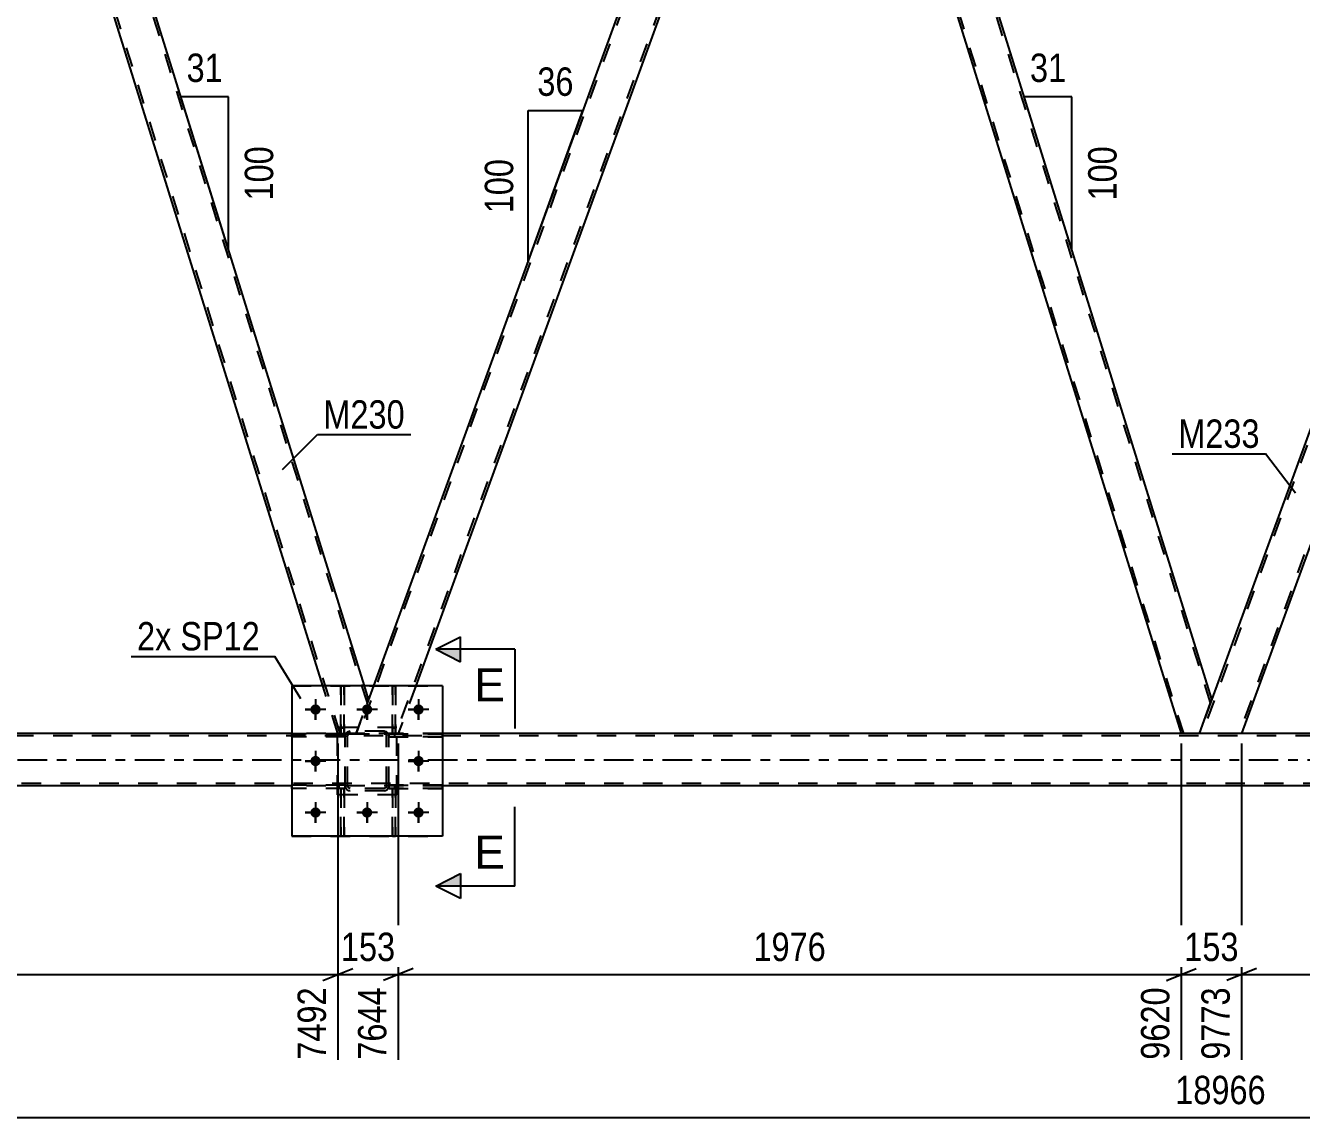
# Model space of a CAD drawing. Header units: millimetres. Extents: x 0 to 841, y 0 to 594.
# Drawn here: x 291.6 to 420.4, y 276.9 to 387.1 of the extents above; entities that cross this region are included whole.
import ezdxf

# ---------------------------------------------------------------- set-up
doc = ezdxf.new("R2010")
doc.units = ezdxf.units.MM
doc.linetypes.add('DXK_LINE_DOT2', pattern=[3.9198, 1.9599, -1.9599])
doc.linetypes.add('DXK_LINE_DOT3', pattern=[5.9187, 2.979, -0.9799, 0.9799, -0.9799])
doc.styles.add('Arial', font='ARIAL.TTF', dxfattribs={"height": 0.2})
doc.styles.add('Arial Narrow', font='ARIALN.TTF', dxfattribs={"height": 0.2})

# ---------------------------------------------------------------- blocks, each defined once
blk = doc.blocks.new('Part-247305034-2402 - 2328')
at = {"color": 7, "linetype": 'DXK_LINE_DOT2'}
for p, q in [((328.62, 315.63), (328.62, 320.48)), ((328.62, 320.48), (328.94, 320.48)), ((328.94, 320.48), (328.94, 315.63)), ((328.62, 316.23), (328.94, 316.23)), ((328.94, 315.63), (328.62, 315.63))]:
    blk.add_line(p, q, dxfattribs=at)
blk = doc.blocks.new('Part-247305034-2405 - 2328')
at = {"color": 7, "linetype": 'DXK_LINE_DOT2'}
for p, q in [((328.26, 315.32), (328.26, 315.64)), ((328.26, 315.64), (333.66, 315.64)), ((328.86, 315.32), (328.86, 315.64)), ((333.66, 315.64), (333.66, 315.32)), ((333.66, 315.32), (328.26, 315.32))]:
    blk.add_line(p, q, dxfattribs=at)
blk = doc.blocks.new('Part-247305034-2408 - 2328')
at = {"color": 7, "linetype": 'DXK_LINE_DOT2'}
for p, q in [((323.42, 315.63), (323.42, 320.48)), ((323.42, 320.48), (323.74, 320.48)), ((323.74, 320.48), (323.74, 315.63)), ((323.42, 316.23), (323.74, 316.23)), ((323.74, 315.63), (323.42, 315.63))]:
    blk.add_line(p, q, dxfattribs=at)
blk = doc.blocks.new('Part-247305034-2415 - 2328')
at = {"color": 7, "linetype": 'DXK_LINE_DOT2'}
for p, q in [((333.66, 310.44), (328.26, 310.44)), ((328.26, 310.44), (328.26, 310.12)), ((328.86, 310.12), (328.86, 310.44)), ((333.66, 310.12), (333.66, 310.44)), ((328.26, 310.12), (333.66, 310.12))]:
    blk.add_line(p, q, dxfattribs=at)
blk = doc.blocks.new('Part-247305034-2418 - 2328')
at = {"color": 7, "linetype": 'DXK_LINE_DOT2'}
for p, q in [((333.66, 315.64), (328.26, 315.64)), ((328.26, 315.64), (328.26, 315.32)), ((328.86, 315.32), (328.86, 315.64)), ((333.66, 315.32), (333.66, 315.64)), ((328.26, 315.32), (333.66, 315.32))]:
    blk.add_line(p, q, dxfattribs=at)
blk = doc.blocks.new('Part-247305034-2421 - 2328')
at = {"color": 7, "linetype": 'DXK_LINE_DOT2'}
for p, q in [((328.94, 310.11), (328.62, 310.11)), ((328.62, 310.11), (328.62, 305.28)), ((328.62, 309.51), (328.94, 309.51)), ((328.94, 305.28), (328.94, 310.11)), ((328.62, 305.28), (328.94, 305.28))]:
    blk.add_line(p, q, dxfattribs=at)
blk = doc.blocks.new('Part-247305034-2424 - 2328')
at = {"color": 7, "linetype": 'DXK_LINE_DOT2'}
for p, q in [((323.74, 310.11), (323.42, 310.11)), ((323.42, 310.11), (323.42, 305.28)), ((323.42, 309.51), (323.74, 309.51)), ((323.74, 305.28), (323.74, 310.11)), ((323.42, 305.28), (323.74, 305.28))]:
    blk.add_line(p, q, dxfattribs=at)
blk = doc.blocks.new('Part-247305034-2409 - 2328')
at = {"color": 7, "linetype": 'DXK_LINE_DOT2'}
for p, q in [((323.86, 310.44), (318.46, 310.44)), ((318.46, 310.44), (318.46, 310.12)), ((323.26, 310.12), (323.26, 310.44)), ((323.86, 310.12), (323.86, 310.44)), ((323.86, 310.12), (318.46, 310.12))]:
    blk.add_line(p, q, dxfattribs=at)
blk = doc.blocks.new('Part-247305034-2412 - 2328')
at = {"color": 7, "linetype": 'DXK_LINE_DOT2'}
for p, q in [((323.86, 315.64), (318.46, 315.64)), ((318.46, 315.64), (318.46, 315.32)), ((323.26, 315.32), (323.26, 315.64)), ((323.86, 315.32), (323.86, 315.64)), ((323.86, 315.32), (318.46, 315.32))]:
    blk.add_line(p, q, dxfattribs=at)
blk = doc.blocks.new('Part-247305034-2427 - 2328')
at = {"color": 7, "linetype": 'DXK_LINE_DOT2'}
for p, q in [((328.62, 320.48), (328.62, 315.63)), ((328.94, 320.48), (328.62, 320.48)), ((328.94, 315.63), (328.94, 320.48)), ((328.62, 316.23), (328.94, 316.23)), ((328.62, 315.63), (328.94, 315.63))]:
    blk.add_line(p, q, dxfattribs=at)
blk = doc.blocks.new('Part-247305034-2430 - 2328')
at = {"color": 7, "linetype": 'DXK_LINE_DOT2'}
for p, q in [((323.42, 320.48), (323.42, 315.63)), ((323.74, 320.48), (323.42, 320.48)), ((323.74, 315.63), (323.74, 320.48)), ((323.42, 316.23), (323.74, 316.23)), ((323.42, 315.63), (323.74, 315.63))]:
    blk.add_line(p, q, dxfattribs=at)
blk = doc.blocks.new('Part-247305034-2433 - 2328')
at = {"color": 7, "linetype": 'DXK_LINE_DOT2'}
for p, q in [((323.86, 310.44), (318.46, 310.44)), ((318.46, 310.12), (318.46, 310.44)), ((323.26, 310.12), (323.26, 310.44)), ((323.86, 310.44), (323.86, 310.12)), ((323.86, 310.12), (318.46, 310.12))]:
    blk.add_line(p, q, dxfattribs=at)
blk = doc.blocks.new('Part-247305034-2581 - 2328')
at = {"color": 7, "linetype": 'DXK_LINE_DOT2'}
for p, q in [((323.86, 315.4), (323.9, 315.58)), ((323.9, 315.58), (323.86, 315.4)), ((324.16, 315.84), (324.34, 315.88)), ((324.34, 315.88), (324.16, 315.84)), ((324.17, 315.56), (324.25, 315.62)), ((324.25, 315.62), (324.34, 315.64)), ((327.78, 315.88), (324.34, 315.88)), ((324.34, 315.64), (327.78, 315.64)), ((327.78, 315.88), (327.97, 315.84)), ((327.97, 315.84), (327.78, 315.88)), ((327.78, 315.64), (327.87, 315.62)), ((327.87, 315.62), (327.95, 315.56)), ((328.23, 315.58), (328.26, 315.4)), ((328.26, 315.4), (328.23, 315.58)), ((323.86, 310.36), (323.86, 315.4)), ((324.1, 315.4), (324.12, 315.49)), ((324.1, 310.36), (324.1, 315.4)), ((324.12, 315.49), (324.17, 315.56)), ((327.95, 315.56), (328, 315.49)), ((328, 315.49), (328.02, 315.4)), ((328.02, 310.36), (328.02, 315.4)), ((328.26, 310.36), (328.26, 315.4)), ((323.9, 310.17), (323.86, 310.36)), ((323.86, 310.36), (323.9, 310.17)), ((324.12, 310.26), (324.1, 310.36)), ((324.17, 310.19), (324.12, 310.26)), ((324.34, 309.88), (324.16, 309.91)), ((324.16, 309.91), (324.34, 309.88)), ((324.25, 310.13), (324.17, 310.19)), ((324.34, 310.12), (324.25, 310.13)), ((327.78, 310.12), (324.34, 310.12)), ((327.78, 309.88), (324.34, 309.88)), ((327.87, 310.13), (327.78, 310.12)), ((327.97, 309.91), (327.78, 309.88)), ((327.78, 309.88), (327.97, 309.91)), ((327.95, 310.19), (327.87, 310.13)), ((328, 310.26), (327.95, 310.19)), ((328.02, 310.36), (328, 310.26)), ((328.26, 310.36), (328.23, 310.17)), ((328.23, 310.17), (328.26, 310.36))]:
    blk.add_line(p, q, dxfattribs=at)
at = {"color": 7, "linetype": 'DXK_LINE_DOT3'}
blk.add_line((326.06, 312.88), (326.06, 312.88), dxfattribs=at)
at = {"color": 7, "linetype": 'DXK_LINE_DOT2'}
for centre, start, end in [((324.34, 315.4), 112.5, 157.5), ((324.34, 315.4), 112.5, 157.5), ((327.78, 315.4), 22.5, 67.5), ((327.78, 315.4), 22.5, 67.5), ((324.34, 310.36), 202.5, 247.5), ((324.34, 310.36), 202.5, 247.5), ((327.78, 310.36), 292.5, 337.5), ((327.78, 310.36), 292.5, 337.5)]:
    blk.add_arc(centre, 0.48, start, end, dxfattribs=at)
blk = doc.blocks.new('Part-247305034-2436 - 2328')
at = {"color": 7, "linetype": 'DXK_LINE_DOT2'}
for p, q in [((323.86, 315.64), (318.46, 315.64)), ((318.46, 315.32), (318.46, 315.64)), ((323.26, 315.32), (323.26, 315.64)), ((323.86, 315.64), (323.86, 315.32)), ((323.86, 315.32), (318.46, 315.32))]:
    blk.add_line(p, q, dxfattribs=at)
blk = doc.blocks.new('Part-247305034-2439 - 2328')
at = {"color": 7, "linetype": 'DXK_LINE_DOT2'}
for p, q in [((328.26, 310.12), (328.26, 310.44)), ((328.26, 310.44), (333.66, 310.44)), ((328.86, 310.12), (328.86, 310.44)), ((333.66, 310.44), (333.66, 310.12)), ((333.66, 310.12), (328.26, 310.12))]:
    blk.add_line(p, q, dxfattribs=at)
blk = doc.blocks.new('Bolt-247305034-2450 - 2328')
at = {"color": 1, "linetype": 'Continuous'}
for p, q in [((320.86, 319.12), (320.86, 318.42)), ((326.06, 319.12), (326.06, 318.42)), ((331.26, 319.12), (331.26, 318.42)), ((319.82, 318.08), (320.51, 318.08)), ((320.86, 317.04), (320.86, 317.73)), ((321.9, 318.08), (321.21, 318.08)), ((325.02, 318.08), (325.71, 318.08)), ((326.06, 317.04), (326.06, 317.73)), ((327.1, 318.08), (326.41, 318.08)), ((330.22, 318.08), (330.91, 318.08)), ((331.26, 317.04), (331.26, 317.73)), ((332.3, 318.08), (331.61, 318.08)), ((320.86, 313.92), (320.86, 313.22)), ((331.26, 313.92), (331.26, 313.22)), ((319.82, 312.88), (320.51, 312.88)), ((320.86, 311.84), (320.86, 312.53)), ((321.9, 312.88), (321.21, 312.88)), ((330.22, 312.88), (330.91, 312.88)), ((331.26, 311.84), (331.26, 312.53)), ((332.3, 312.88), (331.61, 312.88)), ((320.86, 308.72), (320.86, 308.02)), ((326.06, 308.72), (326.06, 308.02)), ((331.26, 308.72), (331.26, 308.02)), ((319.82, 307.68), (320.51, 307.68)), ((320.86, 306.64), (320.86, 307.33)), ((321.9, 307.68), (321.21, 307.68)), ((325.02, 307.68), (325.71, 307.68)), ((326.06, 306.64), (326.06, 307.33)), ((327.1, 307.68), (326.41, 307.68)), ((330.22, 307.68), (330.91, 307.68)), ((331.26, 306.64), (331.26, 307.33)), ((332.3, 307.68), (331.61, 307.68))]:
    blk.add_line(p, q, dxfattribs=at)
blk = doc.blocks.new('Bolt-247305034-2451 - 2328')
at = {"linetype": 'Continuous'}
for points in [[(321.38, 318.08, -1), (320.34, 318.08, -1)], [(326.58, 318.08, -1), (325.54, 318.08, -1)], [(331.78, 318.08, -1), (330.74, 318.08, -1)], [(321.38, 312.88, -1), (320.34, 312.88, -1)], [(331.78, 312.88, -1), (330.74, 312.88, -1)], [(321.38, 307.68, -1), (320.34, 307.68, -1)], [(326.58, 307.68, -1), (325.54, 307.68, -1)], [(331.78, 307.68, -1), (330.74, 307.68, -1)]]:
    blk.add_hatch(color=1, dxfattribs=at).paths.add_polyline_path(points)
at = {"color": 1, "linetype": 'Continuous'}
for p, q in [((320.86, 319.12), (320.86, 317.04)), ((326.06, 319.12), (326.06, 317.04)), ((331.26, 319.12), (331.26, 317.04)), ((321.9, 318.08), (319.82, 318.08)), ((327.1, 318.08), (325.02, 318.08)), ((332.3, 318.08), (330.22, 318.08)), ((320.86, 313.92), (320.86, 311.84)), ((331.26, 313.92), (331.26, 311.84)), ((321.9, 312.88), (319.82, 312.88)), ((332.3, 312.88), (330.22, 312.88)), ((320.86, 308.72), (320.86, 306.64)), ((326.06, 308.72), (326.06, 306.64)), ((331.26, 308.72), (331.26, 306.64)), ((321.9, 307.68), (319.82, 307.68)), ((327.1, 307.68), (325.02, 307.68)), ((332.3, 307.68), (330.22, 307.68))]:
    blk.add_line(p, q, dxfattribs=at)
blk = doc.blocks.new('Part-247305034-2524 - 2328')
at = {"color": 7, "linetype": 'DXK_LINE_DOT2'}
for p, q in [((454.47, 436.87), (410.35, 315.65)), ((458.21, 436.87), (414.09, 315.65)), ((458.47, 436.87), (456.92, 432.62)), ((411.35, 319.12), (410.09, 315.65)), ((414.35, 315.65), (410.09, 315.65))]:
    blk.add_line(p, q, dxfattribs=at)
at = {"color": 2, "linetype": 'Continuous'}
for p, q in [((454.21, 436.87), (411.35, 319.12)), ((454.21, 436.87), (458.47, 436.87)), ((456.92, 432.62), (414.35, 315.65))]:
    blk.add_line(p, q, dxfattribs=at)
blk = doc.blocks.new('Part-247305034-2529 - 2328')
at = {"color": 2, "linetype": 'Continuous'}
for p, q in [((318.46, 315.65), (163.39, 315.65)), ((573.88, 315.65), (333.66, 315.65)), ((318.46, 310.37), (163.39, 310.37)), ((573.88, 310.37), (333.66, 310.37))]:
    blk.add_line(p, q, dxfattribs=at)
at = {"color": 7, "linetype": 'DXK_LINE_DOT2'}
for p, q in [((333.66, 315.65), (318.46, 315.65)), ((723.58, 315.41), (59.95, 315.41)), ((724.33, 310.61), (59.95, 310.61)), ((333.66, 310.37), (318.46, 310.37))]:
    blk.add_line(p, q, dxfattribs=at)
at = {"color": 7, "linetype": 'DXK_LINE_DOT3'}
blk.add_line((59.95, 313.01), (723.96, 313.01), dxfattribs=at)
blk = doc.blocks.new('Part-247305034-2535 - 2328')
at = {"color": 7, "linetype": 'DXK_LINE_DOT2'}
for p, q in [((329.06, 316.28), (323.06, 316.28)), ((323.06, 309.48), (323.06, 316.28)), ((329.06, 309.48), (329.06, 316.28)), ((329.06, 309.48), (323.06, 309.48))]:
    blk.add_line(p, q, dxfattribs=at)
blk = doc.blocks.new('Part-247305034-2536 - 2328')
at = {"color": 7, "linetype": 'DXK_LINE_DOT2'}
for p, q in [((329.06, 316.28), (323.06, 316.28)), ((323.06, 309.48), (323.06, 316.28)), ((329.06, 309.48), (329.06, 316.28)), ((329.06, 309.48), (323.06, 309.48))]:
    blk.add_line(p, q, dxfattribs=at)
blk = doc.blocks.new('Part-247305034-2537 - 2328')
at = {"color": 7, "linetype": 'DXK_LINE_DOT2'}
for p, q in [((323.86, 315.4), (323.9, 315.58)), ((323.9, 315.58), (323.86, 315.4)), ((324.16, 315.84), (324.34, 315.88)), ((324.34, 315.88), (324.16, 315.84)), ((324.17, 315.56), (324.25, 315.62)), ((324.25, 315.62), (324.34, 315.64)), ((327.78, 315.88), (324.34, 315.88)), ((324.34, 315.64), (327.78, 315.64)), ((327.78, 315.88), (327.97, 315.84)), ((327.97, 315.84), (327.78, 315.88)), ((327.78, 315.64), (327.87, 315.62)), ((327.87, 315.62), (327.95, 315.56)), ((328.23, 315.58), (328.26, 315.4)), ((328.26, 315.4), (328.23, 315.58)), ((323.86, 310.36), (323.86, 315.4)), ((324.1, 315.4), (324.12, 315.49)), ((324.1, 310.36), (324.1, 315.4)), ((324.12, 315.49), (324.17, 315.56)), ((327.95, 315.56), (328, 315.49)), ((328, 315.49), (328.02, 315.4)), ((328.02, 310.36), (328.02, 315.4)), ((328.26, 310.36), (328.26, 315.4)), ((323.9, 310.17), (323.86, 310.36)), ((323.86, 310.36), (323.9, 310.17)), ((324.12, 310.26), (324.1, 310.36)), ((324.17, 310.19), (324.12, 310.26)), ((324.34, 309.88), (324.16, 309.91)), ((324.16, 309.91), (324.34, 309.88)), ((324.25, 310.13), (324.17, 310.19)), ((324.34, 310.12), (324.25, 310.13)), ((327.78, 310.12), (324.34, 310.12)), ((327.78, 309.88), (324.34, 309.88)), ((327.87, 310.13), (327.78, 310.12)), ((327.97, 309.91), (327.78, 309.88)), ((327.78, 309.88), (327.97, 309.91)), ((327.95, 310.19), (327.87, 310.13)), ((328, 310.26), (327.95, 310.19)), ((328.02, 310.36), (328, 310.26)), ((328.26, 310.36), (328.23, 310.17)), ((328.23, 310.17), (328.26, 310.36))]:
    blk.add_line(p, q, dxfattribs=at)
at = {"color": 7, "linetype": 'DXK_LINE_DOT3'}
blk.add_line((326.06, 312.88), (326.06, 312.88), dxfattribs=at)
at = {"color": 7, "linetype": 'DXK_LINE_DOT2'}
for centre, start, end in [((324.34, 315.4), 112.5, 157.5), ((324.34, 315.4), 112.5, 157.5), ((327.78, 315.4), 22.5, 67.5), ((327.78, 315.4), 22.5, 67.5), ((324.34, 310.36), 202.5, 247.5), ((324.34, 310.36), 202.5, 247.5), ((327.78, 310.36), 292.5, 337.5), ((327.78, 310.36), 292.5, 337.5)]:
    blk.add_arc(centre, 0.48, start, end, dxfattribs=at)
blk = doc.blocks.new('Part-247305034-2538 - 2328')
at = {"color": 7, "linetype": 'DXK_LINE_DOT2'}
for p, q in [((318.46, 320.48), (333.66, 320.48)), ((318.46, 320.48), (318.46, 305.28)), ((333.66, 320.48), (333.66, 305.28)), ((318.46, 305.28), (333.66, 305.28))]:
    blk.add_line(p, q, dxfattribs=at)
blk = doc.blocks.new('Part-247305034-2543 - 2328')
at = {"color": 2, "linetype": 'Continuous'}
for p, q in [((333.66, 320.48), (318.46, 320.48)), ((318.46, 320.48), (318.46, 305.28)), ((333.66, 320.48), (333.66, 305.28)), ((333.66, 305.28), (318.46, 305.28))]:
    blk.add_line(p, q, dxfattribs=at)
blk = doc.blocks.new('Part-247305034-2618 - 2328')
at = {"color": 2, "linetype": 'Continuous'}
for p, q in [((288.2, 436.87), (286.65, 432.62)), ((289.52, 436.87), (288.2, 436.87)), ((325.8, 320.48), (289.52, 436.87)), ((321.61, 320.48), (286.65, 432.62))]:
    blk.add_line(p, q, dxfattribs=at)
at = {"color": 7, "linetype": 'DXK_LINE_DOT2'}
for p, q in [((326.09, 318.75), (289.27, 436.87)), ((323.36, 315.65), (286.79, 432.99)), ((323.11, 315.65), (321.61, 320.48)), ((326.22, 319.12), (325.8, 320.48)), ((324.96, 315.65), (326.22, 319.12)), ((323.11, 315.65), (324.96, 315.65))]:
    blk.add_line(p, q, dxfattribs=at)
blk = doc.blocks.new('Part-247305034-2623 - 2328')
at = {"color": 7, "linetype": 'DXK_LINE_DOT2'}
for p, q in [((369.33, 436.87), (325.21, 315.65)), ((373.08, 436.87), (328.96, 315.65)), ((373.33, 436.87), (371.79, 432.62)), ((326.71, 320.48), (324.96, 315.65)), ((330.97, 320.48), (329.21, 315.65)), ((329.21, 315.65), (324.96, 315.65))]:
    blk.add_line(p, q, dxfattribs=at)
at = {"color": 2, "linetype": 'Continuous'}
for p, q in [((369.08, 436.87), (326.71, 320.48)), ((369.08, 436.87), (373.33, 436.87)), ((371.79, 432.62), (330.97, 320.48))]:
    blk.add_line(p, q, dxfattribs=at)
blk = doc.blocks.new('Part-247305034-2628 - 2328')
at = {"color": 2, "linetype": 'Continuous'}
for p, q in [((373.33, 436.87), (371.79, 432.62)), ((373.33, 436.87), (374.65, 436.87)), ((411.35, 319.12), (374.65, 436.87)), ((371.79, 432.62), (408.25, 315.65)), ((410.09, 315.65), (411.35, 319.12))]:
    blk.add_line(p, q, dxfattribs=at)
at = {"color": 7, "linetype": 'DXK_LINE_DOT2'}
for p, q in [((411.22, 318.75), (374.4, 436.87)), ((408.5, 315.65), (371.92, 432.99)), ((410.09, 315.65), (408.25, 315.65))]:
    blk.add_line(p, q, dxfattribs=at)
blk = doc.blocks.new('Part-247305034-2639 - 2328')
at = {"color": 7, "linetype": 'DXK_LINE_DOT2'}
for p, q in [((328.62, 305.28), (328.62, 310.11)), ((328.62, 310.11), (328.94, 310.11)), ((328.62, 309.51), (328.94, 309.51)), ((328.94, 310.11), (328.94, 305.28)), ((328.94, 305.28), (328.62, 305.28))]:
    blk.add_line(p, q, dxfattribs=at)
blk = doc.blocks.new('Part-247305034-2642 - 2328')
at = {"color": 7, "linetype": 'DXK_LINE_DOT2'}
for p, q in [((323.42, 305.28), (323.42, 310.11)), ((323.42, 310.11), (323.74, 310.11)), ((323.42, 309.51), (323.74, 309.51)), ((323.74, 310.11), (323.74, 305.28)), ((323.74, 305.28), (323.42, 305.28))]:
    blk.add_line(p, q, dxfattribs=at)
blk = doc.blocks.new('AngleDimension-247305034-39439 - 2328')
at = {"color": 7, "linetype": 'Continuous'}
for p, q in [((342.31, 378.54), (347.85, 378.54)), ((342.31, 363.31), (347.85, 378.54)), ((342.31, 363.31), (342.31, 378.54)), ((346.02, 373.53), (347.85, 378.54))]:
    blk.add_line(p, q, dxfattribs=at)
at = {"color": 0}
for points in [[(347.5, 379.44), (347.5, 383.64), (342.65, 383.64), (342.65, 379.44)], [(341.41, 374.27), (337.21, 374.27), (337.21, 367.58), (341.41, 367.58)]]:
    blk.add_wipeout(points, dxfattribs=at)
at = {"color": 3, "style": 'Arial Narrow'}
blk.add_text('36', height=2.863, dxfattribs=at).set_placement((343.25, 380.04))
blk.add_text('100', height=2.863, rotation=90.0002, dxfattribs=at).set_placement((340.81, 368.18))
blk = doc.blocks.new('AngleDimension-247305034-39409 - 2328')
at = {"color": 7, "linetype": 'Continuous'}
for p, q in [((310.67, 369.02), (307.26, 379.94)), ((312.08, 379.94), (307.26, 379.94)), ((312.08, 364.48), (307.26, 379.94)), ((312.08, 364.48), (312.08, 379.94))]:
    blk.add_line(p, q, dxfattribs=at)
at = {"color": 0}
for points in [[(312.1, 380.84), (312.1, 385.04), (307.24, 385.04), (307.24, 380.84)], [(317.18, 375.55), (312.98, 375.55), (312.98, 368.87), (317.18, 368.87)]]:
    blk.add_wipeout(points, dxfattribs=at)
at = {"color": 3, "style": 'Arial Narrow'}
blk.add_text('31', height=2.863, dxfattribs=at).set_placement((307.84, 381.44))
blk.add_text('100', height=2.863, rotation=90.0002, dxfattribs=at).set_placement((316.58, 369.47))
blk = doc.blocks.new('StraightDimension-247305034-3151 - 2328')
at = {"color": 7, "linetype": 'Continuous'}
blk.add_line((49.09, 276.89), (775.34, 276.89), dxfattribs=at)
at = {"color": 0}
blk.add_wipeout([(417.39, 277.64), (417.39, 281.84), (407.05, 281.84), (407.05, 277.64)], dxfattribs=at)
at = {"color": 3, "style": 'Arial Narrow'}
blk.add_text('18966', height=2.863, dxfattribs=at).set_placement((407.65, 278.24))
blk = doc.blocks.new('StraightDimension-247305034-39003 - 2328')
at = {"color": 7, "linetype": 'Continuous'}
for p, q in [((329.21, 314.65), (329.21, 282.73)), ((408.25, 314.65), (408.25, 282.73)), ((330.71, 291.94), (327.71, 290.74)), ((329.21, 291.34), (408.25, 291.34)), ((406.75, 290.74), (409.75, 291.94))]:
    blk.add_line(p, q, dxfattribs=at)
at = {"color": 0}
blk.add_wipeout([(372.99, 292.09), (372.99, 296.29), (364.47, 296.29), (364.47, 292.09)], dxfattribs=at)
at = {"color": 3, "style": 'Arial Narrow'}
blk.add_text('1976', height=2.863, dxfattribs=at).set_placement((365.07, 292.69))
at = {"color": 0, "linetype": 'Continuous'}
blk.add_wipeout([(407.65, 290.64), (403.45, 290.64), (403.45, 282.13), (407.65, 282.13)], dxfattribs=at)
at = {"color": 3, "linetype": 'Continuous', "style": 'Arial Narrow'}
blk.add_text('9620', height=2.863, rotation=90.0002, dxfattribs=at).set_placement((407.05, 282.73))
blk = doc.blocks.new('StraightDimension-247305034-39004 - 2328')
at = {"color": 7, "linetype": 'Continuous'}
for p, q in [((323.11, 314.65), (323.11, 282.73)), ((329.21, 314.65), (329.21, 282.73)), ((321.61, 290.74), (324.61, 291.94)), ((323.11, 291.34), (329.21, 291.34)), ((330.71, 291.94), (327.71, 290.74))]:
    blk.add_line(p, q, dxfattribs=at)
at = {"color": 0}
blk.add_wipeout([(329.51, 292.09), (329.51, 296.29), (322.82, 296.29), (322.82, 292.09)], dxfattribs=at)
at = {"color": 0, "linetype": 'Continuous'}
blk.add_wipeout([(328.61, 290.64), (324.41, 290.64), (324.41, 282.13), (328.61, 282.13)], dxfattribs=at)
at = {"color": 3, "style": 'Arial Narrow'}
blk.add_text('153', height=2.863, dxfattribs=at).set_placement((323.42, 292.69))
at = {"color": 3, "linetype": 'Continuous', "style": 'Arial Narrow'}
blk.add_text('7644', height=2.863, rotation=90.0002, dxfattribs=at).set_placement((328.01, 282.73))
blk = doc.blocks.new('StraightDimension-247305034-39001 - 2328')
at = {"color": 7, "linetype": 'Continuous'}
for p, q in [((414.35, 314.65), (414.35, 282.73)), ((493.38, 314.65), (493.38, 280.9)), ((415.85, 291.94), (412.85, 290.74)), ((414.35, 291.34), (493.38, 291.34)), ((491.88, 290.74), (494.88, 291.94))]:
    blk.add_line(p, q, dxfattribs=at)
at = {"color": 0}
blk.add_wipeout([(458.12, 292.09), (458.12, 296.29), (449.61, 296.29), (449.61, 292.09)], dxfattribs=at)
at = {"color": 3, "style": 'Arial Narrow'}
blk.add_text('1976', height=2.863, dxfattribs=at).set_placement((450.21, 292.69))
at = {"color": 0, "linetype": 'Continuous'}
blk.add_wipeout([(492.78, 290.64), (488.58, 290.64), (488.58, 280.3), (492.78, 280.3)], dxfattribs=at)
at = {"color": 3, "linetype": 'Continuous', "style": 'Arial Narrow'}
blk.add_text('11748', height=2.863, rotation=90.0002, dxfattribs=at).set_placement((492.18, 280.9))
blk = doc.blocks.new('StraightDimension-247305034-39002 - 2328')
at = {"color": 7, "linetype": 'Continuous'}
for p, q in [((408.25, 314.65), (408.25, 282.73)), ((414.35, 314.65), (414.35, 282.73)), ((406.75, 290.74), (409.75, 291.94)), ((408.25, 291.34), (414.35, 291.34)), ((415.85, 291.94), (412.85, 290.74))]:
    blk.add_line(p, q, dxfattribs=at)
at = {"color": 0}
blk.add_wipeout([(414.64, 292.09), (414.64, 296.29), (407.96, 296.29), (407.96, 292.09)], dxfattribs=at)
at = {"color": 0, "linetype": 'Continuous'}
blk.add_wipeout([(413.75, 290.64), (409.55, 290.64), (409.55, 282.13), (413.75, 282.13)], dxfattribs=at)
at = {"color": 3, "style": 'Arial Narrow'}
blk.add_text('153', height=2.863, dxfattribs=at).set_placement((408.56, 292.69))
at = {"color": 3, "linetype": 'Continuous', "style": 'Arial Narrow'}
blk.add_text('9773', height=2.863, rotation=90.0002, dxfattribs=at).set_placement((413.15, 282.73))
blk = doc.blocks.new('StraightDimension-247305034-39005 - 2328')
at = {"color": 7, "linetype": 'Continuous'}
for p, q in [((244.08, 314.65), (244.08, 282.73)), ((323.11, 314.65), (323.11, 282.73)), ((245.58, 291.94), (242.58, 290.74)), ((244.08, 291.34), (323.11, 291.34)), ((321.61, 290.74), (324.61, 291.94))]:
    blk.add_line(p, q, dxfattribs=at)
at = {"color": 0}
blk.add_wipeout([(287.85, 292.09), (287.85, 296.29), (279.34, 296.29), (279.34, 292.09)], dxfattribs=at)
at = {"color": 3, "style": 'Arial Narrow'}
blk.add_text('1976', height=2.863, dxfattribs=at).set_placement((279.94, 292.69))
at = {"color": 0, "linetype": 'Continuous'}
blk.add_wipeout([(322.51, 290.64), (318.31, 290.64), (318.31, 282.13), (322.51, 282.13)], dxfattribs=at)
at = {"color": 3, "linetype": 'Continuous', "style": 'Arial Narrow'}
blk.add_text('7492', height=2.863, rotation=90.0002, dxfattribs=at).set_placement((321.91, 282.73))
blk = doc.blocks.new('AngleDimension-247305034-39437 - 2328')
at = {"color": 7, "linetype": 'Continuous'}
for p, q in [((395.8, 369.02), (392.4, 379.94)), ((397.22, 379.94), (392.4, 379.94)), ((397.22, 364.48), (392.4, 379.94)), ((397.22, 364.48), (397.22, 379.94))]:
    blk.add_line(p, q, dxfattribs=at)
at = {"color": 0}
for points in [[(397.24, 380.84), (397.24, 385.04), (392.38, 385.04), (392.38, 380.84)], [(402.32, 375.55), (398.12, 375.55), (398.12, 368.87), (402.32, 368.87)]]:
    blk.add_wipeout(points, dxfattribs=at)
at = {"color": 3, "style": 'Arial Narrow'}
blk.add_text('31', height=2.863, dxfattribs=at).set_placement((392.98, 381.44))
blk.add_text('100', height=2.863, rotation=90.0002, dxfattribs=at).set_placement((401.72, 369.47))
blk = doc.blocks.new('MarkSet-247305034-35139 - 2328')
at = {"color": 30, "linetype": 'Continuous'}
blk.add_line((319.36, 319.15), (316.75, 323.45), dxfattribs=at)
at = {"color": 0}
for points in [[(306.31, 324.05), (306.31, 327.05), (302.84, 327.05), (302.84, 324.05)], [(315.25, 324.05), (315.25, 327.05), (307.21, 327.05), (307.21, 324.05)]]:
    blk.add_wipeout(points, dxfattribs=at)
for points in [[(306.31, 324.05), (306.31, 327.05), (302.84, 327.05), (302.84, 324.05)], [(315.25, 324.05), (315.25, 327.05), (307.21, 327.05), (307.21, 324.05)]]:
    blk.add_wipeout(points, dxfattribs=at)
at = {"color": 30, "linetype": 'Continuous'}
blk.add_line((302.24, 323.45), (316.75, 323.45), dxfattribs=at)
at = {"color": 3, "style": 'Arial Narrow'}
for s, p in [('2x', (302.84, 324.05)), ('SP12', (307.21, 324.05))]:
    blk.add_text(s, height=2.863, dxfattribs=at).set_placement(p)
blk = doc.blocks.new('SectionMark-247305034-3763 - 2328')
at = {"linetype": 'Continuous'}
for points in [[(335.49, 324.16), (335.49, 322.91), (332.99, 324.16)], [(335.49, 301.51), (335.49, 300.26), (332.99, 300.26)]]:
    blk.add_hatch(color=6, dxfattribs=at).paths.add_polyline_path(points)
at = {"color": 6, "linetype": 'Continuous'}
for p, q in [((332.99, 324.16), (335.49, 325.41)), ((335.49, 322.91), (335.49, 325.41)), ((340.99, 324.16), (332.99, 324.16)), ((332.99, 324.16), (335.49, 322.91)), ((340.99, 324.16), (340.99, 316.16)), ((340.99, 300.26), (340.99, 308.26)), ((332.99, 300.26), (335.49, 301.51)), ((335.49, 301.51), (335.49, 299.01)), ((340.99, 300.26), (332.99, 300.26)), ((335.49, 299.01), (332.99, 300.26))]:
    blk.add_line(p, q, dxfattribs=at)
at = {"color": 0, "linetype": 'Continuous'}
for points in [[(339.99, 318.91), (339.99, 322.41), (336.88, 322.41), (336.88, 318.91)], [(339.99, 302.01), (339.99, 305.51), (336.88, 305.51), (336.88, 302.01)]]:
    blk.add_wipeout(points, dxfattribs=at)
at = {"color": 3, "linetype": 'Continuous', "style": 'Arial'}
for p in [(336.88, 318.91), (336.88, 302.01)]:
    blk.add_text('E', height=3.34, dxfattribs=at).set_placement(p)
blk = doc.blocks.new('Mark-247305034-35327 - 2328')
at = {"color": 0}
blk.add_wipeout([(416.17, 344.5), (416.17, 347.5), (407.95, 347.5), (407.95, 344.5)], dxfattribs=at)
blk.add_wipeout([(416.17, 344.5), (416.17, 347.5), (407.95, 347.5), (407.95, 344.5)], dxfattribs=at)
at = {"color": 30, "linetype": 'Continuous'}
for p in [(407.35, 343.9), (419.78, 339.91)]:
    blk.add_line(p, (416.77, 343.9), dxfattribs=at)
at = {"color": 3, "style": 'Arial Narrow'}
blk.add_text('M233', height=2.863, dxfattribs=at).set_placement((407.95, 344.5))
blk = doc.blocks.new('Mark-247305034-35351 - 2328')
at = {"color": 0}
blk.add_wipeout([(329.87, 346.44), (329.87, 349.44), (321.65, 349.44), (321.65, 346.44)], dxfattribs=at)
blk.add_wipeout([(329.87, 346.44), (329.87, 349.44), (321.65, 349.44), (321.65, 346.44)], dxfattribs=at)
at = {"color": 30, "linetype": 'Continuous'}
for p, q in [((317.51, 342.31), (321.05, 345.84)), ((321.05, 345.84), (330.47, 345.84))]:
    blk.add_line(p, q, dxfattribs=at)
at = {"color": 3, "style": 'Arial Narrow'}
blk.add_text('M230', height=2.863, dxfattribs=at).set_placement((321.65, 346.44))

msp = doc.modelspace()

# ---------------------------------------------------------------- block references
for name in ['Part-247305034-2618 - 2328', 'Part-247305034-2623 - 2328', 'Part-247305034-2628 - 2328', 'Part-247305034-2524 - 2328', 'Part-247305034-2538 - 2328', 'Part-247305034-2543 - 2328', 'Part-247305034-2408 - 2328', 'Part-247305034-2430 - 2328', 'Part-247305034-2402 - 2328', 'Part-247305034-2427 - 2328', 'Bolt-247305034-2450 - 2328', 'Bolt-247305034-2451 - 2328', 'Part-247305034-2529 - 2328', 'Part-247305034-2412 - 2328', 'Part-247305034-2436 - 2328', 'Part-247305034-2535 - 2328', 'Part-247305034-2536 - 2328', 'Part-247305034-2581 - 2328', 'Part-247305034-2537 - 2328', 'Part-247305034-2405 - 2328', 'Part-247305034-2418 - 2328', 'Part-247305034-2409 - 2328', 'Part-247305034-2433 - 2328', 'Part-247305034-2415 - 2328', 'Part-247305034-2439 - 2328', 'Part-247305034-2424 - 2328', 'Part-247305034-2642 - 2328', 'Part-247305034-2421 - 2328', 'Part-247305034-2639 - 2328']:
    msp.add_blockref(name, (0, 0))

# ---------------------------------------------------------------- next in the draw order: block references
for name in ['AngleDimension-247305034-39409 - 2328', 'AngleDimension-247305034-39439 - 2328']:
    msp.add_blockref(name, (0, 0))

# ---------------------------------------------------------------- next in the draw order: block references
msp.add_blockref('StraightDimension-247305034-3151 - 2328', (0, 0))

# ---------------------------------------------------------------- next in the draw order: block references
for name in ['AngleDimension-247305034-39437 - 2328', 'Mark-247305034-35351 - 2328', 'Mark-247305034-35327 - 2328', 'MarkSet-247305034-35139 - 2328', 'StraightDimension-247305034-39003 - 2328', 'StraightDimension-247305034-39001 - 2328']:
    msp.add_blockref(name, (0, 0))

# ---------------------------------------------------------------- next in the draw order: block references
for name in ['SectionMark-247305034-3763 - 2328', 'StraightDimension-247305034-39004 - 2328', 'StraightDimension-247305034-39002 - 2328']:
    msp.add_blockref(name, (0, 0))

# ---------------------------------------------------------------- next in the draw order: block references
msp.add_blockref('StraightDimension-247305034-39005 - 2328', (0, 0))

doc.saveas('drawing.dxf')
